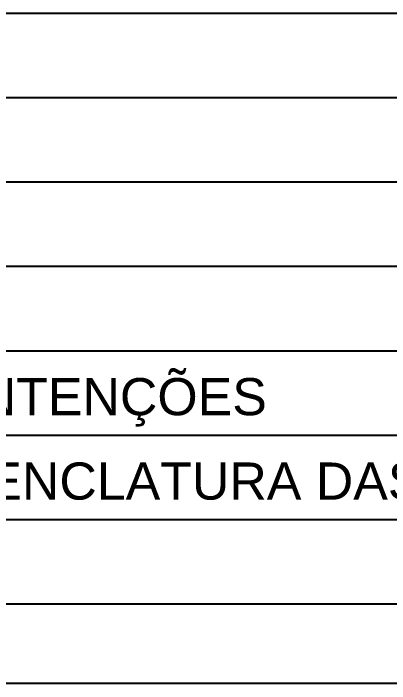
# Model space of a CAD drawing. Header units: millimetres. Extents: x 0 to 7795, y 0 to 4500.
# Drawn here: x 7185.4 to 7296.9, y 736.2 to 934.7 of the extents above; entities that cross this region are included whole.
import ezdxf

# ---------------------------------------------------------------- set-up
doc = ezdxf.new("R2010")
doc.units = ezdxf.units.MM
doc.header["$LTSCALE"] = 50
doc.layers.add('CARIMBO', color=7, linetype='Continuous')
doc.layers.add('TERRENO', color=3, linetype='Continuous', lineweight=30)
doc.styles.add('AR-REF', font='arial.ttf')

msp = doc.modelspace()

# ---------------------------------------------------------------- linework, layer by layer
at = {"layer": 'CARIMBO', "color": 1}
for p, q in [((7746.1, 934.69), (6897.6, 934.69)), ((7746.1, 909.69), (6897.6, 909.69)), ((7746.1, 884.69), (6897.6, 884.69)), ((7746.1, 859.69), (6897.6, 859.69)), ((7746.1, 834.69), (6897.6, 834.69)), ((7746.1, 809.69), (6897.6, 809.69)), ((7746.1, 784.69), (6897.6, 784.69))]:
    msp.add_line(p, q, dxfattribs=at)
at = {"layer": 'CARIMBO', "color": 6}
for p, q in [((7747.6, 759.69), (6897.6, 759.69)), ((7747.6, 736.19), (6897.6, 736.19))]:
    msp.add_line(p, q, dxfattribs=at)

# ---------------------------------------------------------------- texts
at = {"layer": 'TERRENO', "linetype": 'ByBlock', "style": 'AR-REF'}
for s, p in [('AJUSTE NAS CONTENÇÕES', (7053.08, 815.68)), ('AJUSTE DA NOMENCLATURA DAS CONTENÇÕES', (7053.08, 790.68))]:
    msp.add_text(s, height=11, dxfattribs=at).set_placement(p)

doc.saveas('drawing.dxf')
